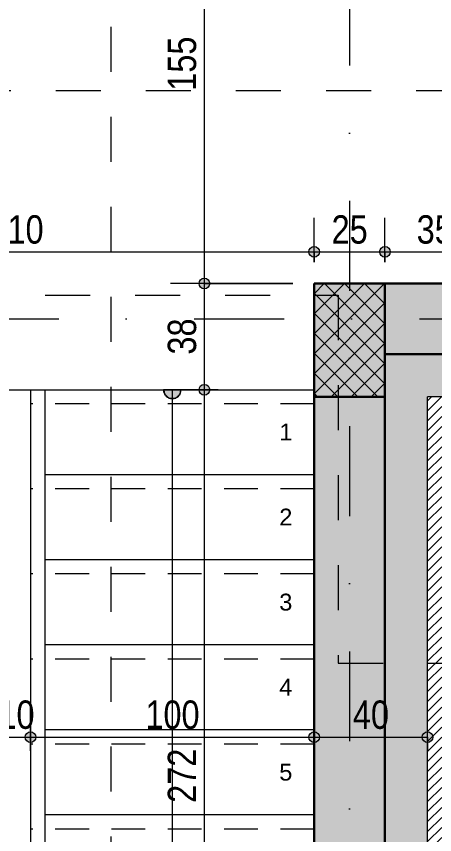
# Model space of a CAD drawing. Header units: centimetres. Extents: x -78 to 2009, y -1466 to 320.
# Drawn here: x 814.1 to 961.6, y -1096.1 to -807.3 of the extents above; entities that cross this region are included whole.
import ezdxf

# ---------------------------------------------------------------- set-up
doc = ezdxf.new("R2010")
doc.units = ezdxf.units.CM
for name, pattern in [('Dash', [31.75, 15.875, -15.875]), ('Dash dot', [79.375, 31.75, -23.8125, 0, -23.8125]), ('Overhead', [19.84375, 11.90625, -7.9375])]:
    doc.linetypes.add(name, pattern=pattern)
for name, color, linetype, lineweight in [('A-ANNO-DIMS', 7, 'Continuous', 9), ('A-ANNO-DIMS-50', 7, 'Continuous', 9), ('A-FLOR', 7, 'Continuous', 9), ('A-FLOR-HRAL', 7, 'Continuous', 9), ('A-FLOR-OVHD', 7, 'Overhead', 9), ('A-WALL', 7, 'Continuous', 9), ('A-WALL-PATT', 7, 'Continuous', 9), ('G-ANNO-SYMB', 7, 'Continuous', 9), ('S-COLS', 7, 'Continuous', 9), ('S-GRID', 7, 'Continuous', 9), ('S-STRS', 7, 'Continuous', 9), ('S-STRS-ANNO', 7, 'Continuous', 9)]:
    doc.layers.add(name, color=color, linetype=linetype, lineweight=lineweight)
doc.styles.add('Arial', font='arial.ttf', dxfattribs={"height": 5.953125})
doc.styles.add('Arial Narrow_3', font='ARIALN.TTF', dxfattribs={"height": 10})
doc.dimstyles.new('TEC_DIM', dxfattribs={"dimscale": 30.48, "dimtxt": 10.23431, "dimasz": 0.492126, "dimexe": 0.393701, "dimexo": 0.246063, "dimgap": 0, "dimtad": 1, "dimdec": 0, "dimzin": 0, "dimdsep": 46, "dimtxsty": 'Arial Narrow_3', "dimblk1": 'DOTSMALL', "dimblk2": 'DOTSMALL', "dimsah": 1, "dimcen": 0.09, "dimazin": 0, "dimtfac": 1, "dimtdec": 4, "dimtix": 1, "dimtmove": 0, "dimatfit": 3, "dimfxl": 0, "dimtvp": 1, "dimtolj": 1, "dimtzin": 0, "dimarcsym": 0})

# ---------------------------------------------------------------- blocks, each defined once
blk = doc.blocks.new('Railing - Railing-2455743-НИВО 1')
at = {"layer": 'A-FLOR-HRAL'}
for p, q in [((804.06, -939.1), (809.14, -939.1)), ((804.06, -1109.74), (804.06, -939.1)), ((809.14, -1109.74), (809.14, -939.1)), ((819.14, -939.1), (819.14, -1109.74)), ((824.22, -939.1), (824.22, -1109.74)), ((804.06, -1116.67), (804.06, -1109.74)), ((809.14, -1111.59), (809.14, -1109.74)), ((819.14, -1109.74), (819.14, -1111.59)), ((824.22, -1109.74), (824.22, -1116.67)), ((819.14, -1111.59), (809.14, -1111.59)), ((807.53, -1116.67), (804.06, -1116.67)), ((820.76, -1116.67), (807.53, -1116.67)), ((824.22, -1116.67), (820.76, -1116.67))]:
    blk.add_line(p, q, dxfattribs=at)
blk = doc.blocks.new('DIMBLOCK52-НИВО 1')
at = {"layer": 'A-ANNO-DIMS-50', "transparency": 16777216}
h = blk.add_hatch(color=256, dxfattribs=at)
edge = h.paths.add_edge_path()
edge.add_arc((124.14, -1408.87), 1.88, 0, 360)
h = blk.add_hatch(color=256, dxfattribs=at)
edge = h.paths.add_edge_path()
edge.add_arc((1799.14, -1408.87), 1.88, 0, 360)
for p, q in [((1799.14, -821.59), (1799.14, -1420.87)), ((1799.14, -1408.87), (1799.14, -821.59)), ((124.14, -954.09), (124.14, -1420.87)), ((124.14, -1408.87), (124.14, -954.09)), ((124.14, -1408.87), (1799.14, -1408.87))]:
    blk.add_line(p, q, dxfattribs=at)
for centre in [(124.14, -1408.87), (1799.14, -1408.87)]:
    blk.add_circle(centre, 1.88, dxfattribs=at)
at = {"layer": 'A-ANNO-DIMS-50', "color": 0, "transparency": 16777216, "insert": (948.97, -1395.94), "char_height": 10, "width": 30.4105, "attachment_point": 1, "line_spacing_factor": 0.974696, "style": 'Arial Narrow_3'}
blk.add_mtext('1675', dxfattribs=at)
blk = doc.blocks.new('_DotSmall')
at = {"color": 0, "linetype": 'ByBlock', "const_width": 0.5}
blk.add_lwpolyline([(-0.0625, 0, 1), (0.0625, 0, 1)], format="xyb", close=True, dxfattribs=at)
blk = doc.blocks.new('DIMBLOCK179-НИВО 1')
at = {"layer": 'A-ANNO-DIMS-50', "transparency": 16777216}
h = blk.add_hatch(color=256, dxfattribs=at)
edge = h.paths.add_edge_path()
edge.add_arc((880.45, -939.1), 1.88, 0, 360)
h = blk.add_hatch(color=256, dxfattribs=at)
edge = h.paths.add_edge_path()
edge.add_arc((880.45, -1211.59), 1.88, 0, 360)
for p, q in [((885.3, -939.1), (868.45, -939.1)), ((880.45, -1211.59), (880.45, -939.1)), ((880.45, -939.1), (885.3, -939.1)), ((885.3, -1211.59), (868.45, -1211.59)), ((880.45, -1211.59), (885.3, -1211.59))]:
    blk.add_line(p, q, dxfattribs=at)
for centre in [(880.45, -939.1), (880.45, -1211.59)]:
    blk.add_circle(centre, 1.88, dxfattribs=at)
at = {"layer": 'A-ANNO-DIMS-50', "color": 0, "transparency": 16777216, "insert": (867.53, -1084.85), "char_height": 10, "width": 22.8079, "attachment_point": 1, "rotation": 90, "line_spacing_factor": 0.974696, "style": 'Arial Narrow_3'}
blk.add_mtext('272', dxfattribs=at)
blk = doc.blocks.new('DIMBLOCK180-НИВО 1')
at = {"layer": 'A-ANNO-DIMS-50', "transparency": 16777216}
h = blk.add_hatch(color=256, dxfattribs=at)
edge = h.paths.add_edge_path()
edge.add_arc((880.45, -901.59), 1.88, 0, 360)
h = blk.add_hatch(color=256, dxfattribs=at)
edge = h.paths.add_edge_path()
edge.add_arc((880.45, -939.1), 1.88, 0, 360)
for p, q in [((911.64, -901.59), (868.45, -901.59)), ((880.45, -939.1), (880.45, -901.59)), ((880.45, -901.59), (911.64, -901.59)), ((885.3, -939.1), (868.45, -939.1)), ((880.45, -939.1), (885.3, -939.1))]:
    blk.add_line(p, q, dxfattribs=at)
for centre in [(880.45, -901.59), (880.45, -939.1)]:
    blk.add_circle(centre, 1.88, dxfattribs=at)
at = {"layer": 'A-ANNO-DIMS-50', "color": 0, "transparency": 16777216, "insert": (867.53, -926.68), "char_height": 10, "width": 15.2053, "attachment_point": 1, "rotation": 90, "line_spacing_factor": 0.974696, "style": 'Arial Narrow_3'}
blk.add_mtext('38', dxfattribs=at)
blk = doc.blocks.new('DIMBLOCK181-НИВО 1')
at = {"layer": 'A-ANNO-DIMS-50', "transparency": 16777216}
h = blk.add_hatch(color=256, dxfattribs=at)
edge = h.paths.add_edge_path()
edge.add_arc((880.45, -746.59), 1.88, 0, 360)
h = blk.add_hatch(color=256, dxfattribs=at)
edge = h.paths.add_edge_path()
edge.add_arc((880.45, -901.59), 1.88, 0, 360)
for p, q in [((911.64, -746.59), (868.45, -746.59)), ((880.45, -901.59), (880.45, -746.59)), ((880.45, -746.59), (911.64, -746.59)), ((911.64, -901.59), (868.45, -901.59)), ((880.45, -901.59), (911.64, -901.59))]:
    blk.add_line(p, q, dxfattribs=at)
for centre in [(880.45, -746.59), (880.45, -901.59)]:
    blk.add_circle(centre, 1.88, dxfattribs=at)
at = {"layer": 'A-ANNO-DIMS-50', "color": 0, "transparency": 16777216, "insert": (867.53, -833.59), "char_height": 10, "width": 22.8079, "attachment_point": 1, "rotation": 90, "line_spacing_factor": 0.974696, "style": 'Arial Narrow_3'}
blk.add_mtext('155', dxfattribs=at)
blk = doc.blocks.new('DIMBLOCK225-НИВО 1')
at = {"layer": 'A-ANNO-DIMS-50', "transparency": 16777216}
h = blk.add_hatch(color=256, dxfattribs=at)
edge = h.paths.add_edge_path()
edge.add_arc((809.14, -1061.66), 1.88, 0, 360)
h = blk.add_hatch(color=256, dxfattribs=at)
edge = h.paths.add_edge_path()
edge.add_arc((819.14, -1061.66), 1.88, 0, 360)
for p, q in [((809.14, -1066.51), (809.14, -1049.66)), ((819.14, -1066.51), (819.14, -1049.66)), ((809.14, -1061.66), (819.14, -1061.66)), ((809.14, -1061.66), (809.14, -1066.51)), ((819.14, -1061.66), (819.14, -1066.51))]:
    blk.add_line(p, q, dxfattribs=at)
for centre in [(809.14, -1061.66), (819.14, -1061.66)]:
    blk.add_circle(centre, 1.88, dxfattribs=at)
at = {"layer": 'A-ANNO-DIMS-50', "color": 0, "transparency": 16777216, "insert": (807.81, -1048.74), "char_height": 10, "width": 15.2053, "attachment_point": 1, "line_spacing_factor": 0.974696, "style": 'Arial Narrow_3'}
blk.add_mtext('10', dxfattribs=at)
blk = doc.blocks.new('DIMBLOCK226-НИВО 1')
at = {"layer": 'A-ANNO-DIMS-50', "transparency": 16777216}
h = blk.add_hatch(color=256, dxfattribs=at)
edge = h.paths.add_edge_path()
edge.add_arc((819.14, -1061.66), 1.88, 0, 360)
h = blk.add_hatch(color=256, dxfattribs=at)
edge = h.paths.add_edge_path()
edge.add_arc((919.14, -1061.66), 1.88, 0, 360)
for p, q in [((819.14, -1066.51), (819.14, -1049.66)), ((919.14, -1066.51), (919.14, -1049.66)), ((819.14, -1061.66), (919.14, -1061.66)), ((819.14, -1061.66), (819.14, -1066.51)), ((919.14, -1061.66), (919.14, -1066.51))]:
    blk.add_line(p, q, dxfattribs=at)
for centre in [(819.14, -1061.66), (919.14, -1061.66)]:
    blk.add_circle(centre, 1.88, dxfattribs=at)
at = {"layer": 'A-ANNO-DIMS-50', "color": 0, "transparency": 16777216, "insert": (859.64, -1048.74), "char_height": 10, "width": 22.8079, "attachment_point": 1, "line_spacing_factor": 0.974696, "style": 'Arial Narrow_3'}
blk.add_mtext('100', dxfattribs=at)
blk = doc.blocks.new('DIMBLOCK227-НИВО 1')
at = {"layer": 'A-ANNO-DIMS-50', "transparency": 16777216}
h = blk.add_hatch(color=256, dxfattribs=at)
edge = h.paths.add_edge_path()
edge.add_arc((919.14, -1061.66), 1.88, 0, 360)
h = blk.add_hatch(color=256, dxfattribs=at)
edge = h.paths.add_edge_path()
edge.add_arc((959.14, -1061.66), 1.88, 0, 360)
for p, q in [((919.14, -1066.51), (919.14, -1049.66)), ((959.14, -1066.51), (959.14, -1049.66)), ((919.14, -1061.66), (959.14, -1061.66)), ((919.14, -1061.66), (919.14, -1066.51)), ((959.14, -1061.66), (959.14, -1066.51))]:
    blk.add_line(p, q, dxfattribs=at)
for centre in [(919.14, -1061.66), (959.14, -1061.66)]:
    blk.add_circle(centre, 1.88, dxfattribs=at)
at = {"layer": 'A-ANNO-DIMS-50', "color": 0, "transparency": 16777216, "insert": (932.81, -1048.74), "char_height": 10, "width": 15.2053, "attachment_point": 1, "line_spacing_factor": 0.974696, "style": 'Arial Narrow_3'}
blk.add_mtext('40', dxfattribs=at)
blk = doc.blocks.new('DIMBLOCK261-НИВО 1')
at = {"layer": 'A-ANNO-DIMS-50', "transparency": 16777216}
h = blk.add_hatch(color=256, dxfattribs=at)
edge = h.paths.add_edge_path()
edge.add_arc((709.14, -890.45), 1.88, 0, 360)
h = blk.add_hatch(color=256, dxfattribs=at)
edge = h.paths.add_edge_path()
edge.add_arc((919.14, -890.45), 1.88, 0, 360)
for p, q in [((709.14, -895.3), (709.14, -878.45)), ((919.14, -894.09), (919.14, -878.45)), ((709.14, -890.45), (919.14, -890.45)), ((709.14, -890.45), (709.14, -895.3)), ((919.14, -890.45), (919.14, -894.09))]:
    blk.add_line(p, q, dxfattribs=at)
for centre in [(709.14, -890.45), (919.14, -890.45)]:
    blk.add_circle(centre, 1.88, dxfattribs=at)
at = {"layer": 'A-ANNO-DIMS-50', "color": 0, "transparency": 16777216, "insert": (804.64, -877.53), "char_height": 10, "width": 22.8079, "attachment_point": 1, "line_spacing_factor": 0.974696, "style": 'Arial Narrow_3'}
blk.add_mtext('210', dxfattribs=at)
blk = doc.blocks.new('DIMBLOCK262-НИВО 1')
at = {"layer": 'A-ANNO-DIMS-50', "transparency": 16777216}
h = blk.add_hatch(color=256, dxfattribs=at)
edge = h.paths.add_edge_path()
edge.add_arc((919.14, -890.45), 1.88, 0, 360)
h = blk.add_hatch(color=256, dxfattribs=at)
edge = h.paths.add_edge_path()
edge.add_arc((944.14, -890.45), 1.88, 0, 360)
for p, q in [((919.14, -894.09), (919.14, -878.45)), ((944.14, -894.09), (944.14, -878.45)), ((919.14, -890.45), (944.14, -890.45)), ((919.14, -890.45), (919.14, -894.09)), ((944.14, -890.45), (944.14, -894.09))]:
    blk.add_line(p, q, dxfattribs=at)
for centre in [(919.14, -890.45), (944.14, -890.45)]:
    blk.add_circle(centre, 1.88, dxfattribs=at)
at = {"layer": 'A-ANNO-DIMS-50', "color": 0, "transparency": 16777216, "insert": (925.31, -877.53), "char_height": 10, "width": 15.2053, "attachment_point": 1, "line_spacing_factor": 0.974696, "style": 'Arial Narrow_3'}
blk.add_mtext('25', dxfattribs=at)
blk = doc.blocks.new('DIMBLOCK263-НИВО 1')
at = {"layer": 'A-ANNO-DIMS-50', "transparency": 16777216}
h = blk.add_hatch(color=256, dxfattribs=at)
edge = h.paths.add_edge_path()
edge.add_arc((944.14, -890.45), 1.88, 0, 360)
h = blk.add_hatch(color=256, dxfattribs=at)
edge = h.paths.add_edge_path()
edge.add_arc((979.14, -890.45), 1.88, 0, 360)
for p, q in [((944.14, -894.09), (944.14, -878.45)), ((979.14, -894.09), (979.14, -878.45)), ((944.14, -890.45), (979.14, -890.45)), ((944.14, -890.45), (944.14, -894.09)), ((979.14, -890.45), (979.14, -894.09))]:
    blk.add_line(p, q, dxfattribs=at)
for centre in [(944.14, -890.45), (979.14, -890.45)]:
    blk.add_circle(centre, 1.88, dxfattribs=at)
at = {"layer": 'A-ANNO-DIMS-50', "color": 0, "transparency": 16777216, "insert": (955.31, -877.53), "char_height": 10, "width": 15.2053, "attachment_point": 1, "line_spacing_factor": 0.974696, "style": 'Arial Narrow_3'}
blk.add_mtext('35', dxfattribs=at)

msp = doc.modelspace()

# ---------------------------------------------------------------- hatches: boundary and pattern name
at = {"layer": 'A-WALL-PATT', "true_color": 0x808080}
h = msp.add_hatch(color=8, dxfattribs=at)
h.paths.add_polyline_path([(948.34, -926.59), (979.14, -926.59), (979.14, -901.59), (919.14, -901.59), (919.14, -926.59), (944.14, -926.59)])
h.paths.add_polyline_path([(1364.14, -926.59), (1364.14, -901.59), (1259.14, -901.59), (1259.14, -926.59), (1339.14, -926.59)])
msp.add_hatch(color=8, dxfattribs=at).paths.add_polyline_path([(919.14, -1236.59), (944.14, -1236.59), (944.14, -926.59), (919.14, -926.59), (919.14, -1211.59)])
at = {"layer": 'A-WALL-PATT', "lineweight": 5, "true_color": 0xffff80}
h = msp.add_hatch(color=51, dxfattribs=at)
h.paths.add_polyline_path([(944.14, -941.59), (979.14, -941.59), (979.14, -926.59), (944.14, -926.59)])
h.paths.add_polyline_path([(1339.14, -941.59), (1339.14, -926.59), (1259.14, -926.59), (1259.14, -941.59), (1324.14, -941.59)])
msp.add_hatch(color=51, dxfattribs=at).paths.add_polyline_path([(944.14, -1251.59), (959.14, -1251.59), (959.14, -941.59), (944.14, -941.59), (944.14, -1236.59)])
at = {"layer": 'A-WALL-PATT', "true_color": 0x787878}
h = msp.add_hatch(dxfattribs=at)
h.set_pattern_fill('FP1_1', color=8, style=0, pattern_type=2)
h.set_pattern_definition([(45, (0, 0), (-1.767767, 1.767767), [])])
h.paths.add_polyline_path([(959.14, -1256.59), (964.14, -1256.59), (964.14, -941.59), (959.14, -941.59), (959.14, -1251.59)])
at = {"layer": 'S-COLS'}
h = msp.add_hatch(dxfattribs=at)
h.set_pattern_fill('FP1_11', color=256, style=0, pattern_type=2)
h.set_pattern_definition([(45, (0, 0), (-3.535534, 3.535534), []), (135, (0, 0), (-3.535534, -3.535534), [])])
h.paths.add_polyline_path([(919.14, -941.59), (944.14, -941.59), (944.14, -901.59), (919.14, -901.59)])
at = {"layer": 'S-STRS-ANNO'}
h = msp.add_hatch(color=256, dxfattribs=at)
edge = h.paths.add_edge_path()
edge.add_arc((869.14, -939.1), 3.12, 180.3109, 359.6891)
edge.add_line((872.27, -939.11), (869.14, -939.1))
edge.add_line((869.14, -939.1), (866.02, -939.11))
msp.add_hatch(color=256, dxfattribs=at).paths.add_polyline_path([(870.21, -942.03), (871.85, -940.66), (872.13, -939.1), (866.16, -939.1), (866.44, -940.66), (868.07, -942.03)])

# ---------------------------------------------------------------- linework, layer by layer
at = {"layer": 'A-FLOR'}
msp.add_line((709.14, -939.1), (919.14, -939.1), dxfattribs=at)
at = {"layer": 'A-FLOR-OVHD'}
for p, q in [((919.14, -944.1), (819.14, -944.1)), ((919.14, -974.1), (819.14, -974.1)), ((919.14, -1004.1), (819.14, -1004.1)), ((919.14, -1034.1), (819.14, -1034.1)), ((919.14, -1064.1), (819.14, -1064.1)), ((919.14, -1094.1), (819.14, -1094.1))]:
    msp.add_line(p, q, dxfattribs=at)
at = {"layer": 'A-WALL', "lineweight": 30}
for p, q in [((979.14, -901.59), (919.14, -901.59)), ((919.14, -901.59), (919.14, -1211.59)), ((944.14, -926.59), (979.14, -926.59)), ((944.14, -1236.59), (944.14, -926.59))]:
    msp.add_line(p, q, dxfattribs=at)
at = {"layer": 'A-WALL'}
for p in [(1324.14, -941.59), (959.14, -1251.59)]:
    msp.add_line(p, (959.14, -941.59), dxfattribs=at)
at = {"layer": 'G-ANNO-SYMB', "linetype": 'Dash', "lineweight": 18}
for p, q in [((847.43, 300.22), (847.43, -1445.87)), ((-60.91, -833.55), (1988.27, -833.55)), ((697.27, -905.76), (927.59, -905.76)), ((927.59, -905.76), (927.59, -1035.55)), ((927.59, -1035.55), (1988.27, -1035.55))]:
    msp.add_line(p, q, dxfattribs=at)
at = {"layer": 'S-COLS', "lineweight": 30}
for p, q in [((944.14, -901.59), (919.14, -901.59)), ((919.14, -901.59), (919.14, -941.59)), ((944.14, -941.59), (944.14, -901.59)), ((919.14, -941.59), (944.14, -941.59))]:
    msp.add_line(p, q, dxfattribs=at)
at = {"layer": 'S-GRID', "color": 1, "linetype": 'Dash dot', "lineweight": 18, "true_color": 0xff0000}
for p, q in [((931.64, 160.73), (931.64, -1310.92)), ((82.05, -914.09), (1840.98, -914.09))]:
    msp.add_line(p, q, dxfattribs=at)
at = {"layer": 'S-STRS'}
for p, q in [((919.14, -969.1), (824.22, -969.1)), ((919.14, -969.1), (824.22, -969.1)), ((919.14, -999.1), (824.22, -999.1)), ((919.14, -999.1), (824.22, -999.1)), ((919.14, -1029.1), (824.22, -1029.1)), ((919.14, -1029.1), (824.22, -1029.1)), ((919.14, -1059.1), (824.22, -1059.1)), ((919.14, -1059.1), (824.22, -1059.1)), ((919.14, -1089.1), (824.22, -1089.1)), ((919.14, -1089.1), (824.22, -1089.1))]:
    msp.add_line(p, q, dxfattribs=at)
at = {"layer": 'S-STRS-ANNO'}
for p, q in [((869.14, -939.1), (866.02, -939.11)), ((872.13, -939.1), (866.16, -939.1)), ((866.16, -939.1), (866.44, -940.66)), ((866.44, -940.66), (868.07, -942.03)), ((869.14, -939.1), (869.14, -969.1)), ((872.27, -939.11), (869.14, -939.1)), ((870.21, -942.03), (871.85, -940.66)), ((871.85, -940.66), (872.13, -939.1)), ((868.07, -942.03), (870.21, -942.03)), ((869.14, -969.1), (869.14, -999.1)), ((869.14, -999.1), (869.14, -1029.1)), ((869.14, -1029.1), (869.14, -1059.1)), ((869.14, -1059.1), (869.14, -1089.1)), ((869.14, -1089.1), (869.14, -1111.59))]:
    msp.add_line(p, q, dxfattribs=at)
msp.add_arc((869.14, -939.1), 3.12, 180.3109, 359.6891, dxfattribs=at)

# ---------------------------------------------------------------- block references
at = {"layer": 'A-FLOR-HRAL'}
msp.add_blockref('Railing - Railing-2455743-НИВО 1', (0, 0), dxfattribs=at)

# ---------------------------------------------------------------- texts
at = {"layer": 'S-STRS-ANNO', "char_height": 5.9531, "width": 5.4944, "attachment_point": 1, "line_spacing_factor": 0.941778, "style": 'Arial'}
for s, insert in [('\\fArial|b0|i0|c204|p34|;1', (906.85, -951.04)), ('\\fArial|b0|i0|c204|p34|;2', (906.85, -981.04)), ('\\fArial|b0|i0|c204|p34|;3', (906.85, -1011.04)), ('\\fArial|b0|i0|c204|p34|;4', (906.85, -1041.04)), ('\\fArial|b0|i0|c204|p34|;5', (906.85, -1071.04))]:
    msp.add_mtext(s, dxfattribs=dict(at, insert=insert))

# ---------------------------------------------------------------- dimensions: what is measured, and where the dimension line sits
at = {"layer": 'A-ANNO-DIMS'}
for base, p1, p2, override, picture, middle in [((880.45, -746.59), (919.14, -901.59), (919.14, -746.59), {"dimpost": '<>', "dimfxl": 155}, 'DIMBLOCK181-НИВО 1', (875.35, -824.09)), ((880.45, -901.59), (877.8, -939.1), (919.14, -901.59), {"dimpost": '<>', "dimfxl": 55.822231}, 'DIMBLOCK180-НИВО 1', (875.35, -920.34)), ((880.45, -939.1), (877.8, -1211.59), (877.8, -939.1), {"dimpost": '<>', "dimfxl": 272.489732}, 'DIMBLOCK179-НИВО 1', (875.43, -1075.34))]:
    dim = msp.add_linear_dim(base=base, p1=p1, p2=p2, angle=90, dimstyle='TEC_DIM', override=override, dxfattribs=at)
    dim.commit()
    dim.dimension.update_dxf_attribs({"geometry": picture, "text_midpoint": middle})
for base, p1, p2, override, picture, middle in [((1799.14, -1408.87), (124.14, -946.59), (1799.14, -814.09), {"dimpost": '<>', "dimfxl": 1680.232499}, 'DIMBLOCK52-НИВО 1', (961.64, -1403.76)), ((919.14, -890.45), (709.14, -887.8), (919.14, -901.59), {"dimpost": '<>', "dimfxl": 210.452119}, 'DIMBLOCK261-НИВО 1', (814.14, -885.35)), ((944.14, -890.45), (919.14, -901.59), (944.14, -901.59), {"dimpost": '<>', "dimfxl": 25}, 'DIMBLOCK262-НИВО 1', (931.64, -885.35)), ((979.14, -890.45), (944.14, -901.59), (979.14, -901.59), {"dimpost": '<>', "dimfxl": 35}, 'DIMBLOCK263-НИВО 1', (961.64, -885.35)), ((819.14, -1061.66), (809.14, -1059.01), (819.14, -1059.01), {"dimpost": '<>', "dimfxl": 10}, 'DIMBLOCK225-НИВО 1', (814.14, -1056.55)), ((919.14, -1061.66), (819.14, -1059.01), (919.14, -1059.01), {"dimpost": '<>', "dimfxl": 100}, 'DIMBLOCK226-НИВО 1', (869.14, -1056.55)), ((959.14, -1061.66), (919.14, -1059.01), (959.14, -1059.01), {"dimpost": '<>', "dimfxl": 40}, 'DIMBLOCK227-НИВО 1', (939.14, -1056.55))]:
    dim = msp.add_linear_dim(base=base, p1=p1, p2=p2, dimstyle='TEC_DIM', override=override, dxfattribs=at)
    dim.commit()
    dim.dimension.update_dxf_attribs({"geometry": picture, "text_midpoint": middle})

doc.saveas('drawing.dxf')
